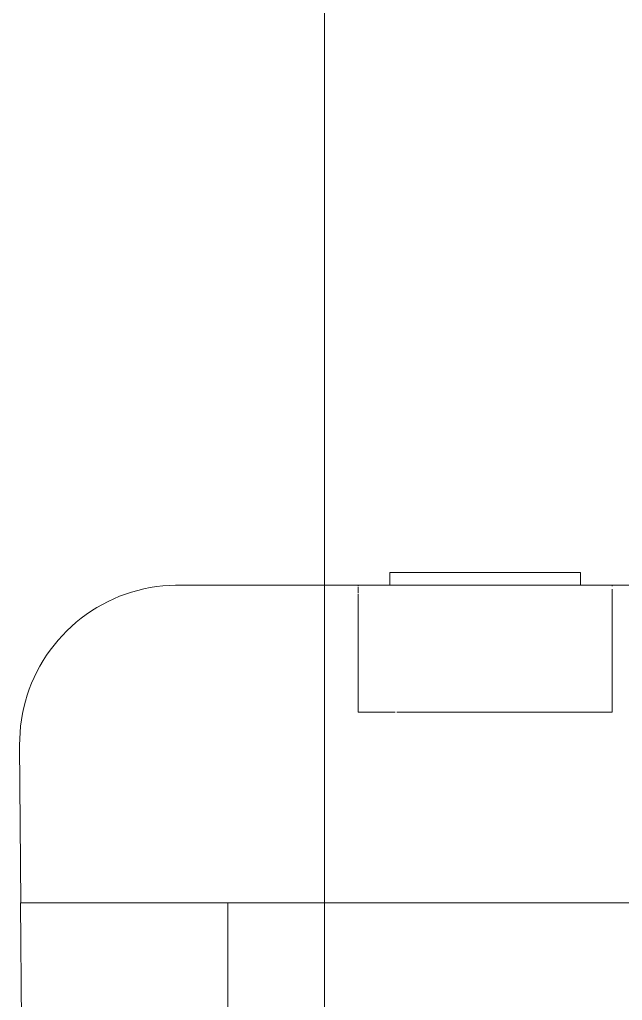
# Model space of a CAD drawing. Header units: metres. Extents: x -0.9 to 62, y -37.3 to 60.
# Drawn here: x 30.401 to 30.4959, y 0.7156 to 0.87 of the extents above; entities that cross this region are included whole.
import ezdxf

# ---------------------------------------------------------------- set-up
doc = ezdxf.new("R2010")
doc.units = ezdxf.units.M
doc.layers.add('A-DETL', color=7, linetype='Continuous', lineweight=5)
doc.layers.add('P-SANR-FIXT', color=7, linetype='Continuous', lineweight=5)

# ---------------------------------------------------------------- blocks, each defined once
blk = doc.blocks.new('UT_Bacia com caixa acoplada - UT_Bacia com caixa acoplada-3720114-CC')
at = {"layer": 'P-SANR-FIXT'}
for p, q in [((59.07103766956719, 0.7829999999999866), (59.07103766956719, 0.7809999999999881)), ((59.0860376695672, 0.7829999999999908), (59.0710376695672, 0.7829999999999908)), ((59.1010376695672, 0.7829999999999908), (59.0860376695672, 0.7829999999999908)), ((59.1010376695672, 0.7809999999999881), (59.1010376695672, 0.7829999999999866)), ((59.12453766956719, 0.7809999999999881), (59.07273263973558, 0.7809999999999881)), ((59.01273872878849, 0.7557973039599385), (59.01293978800979, 0.7309999999999875)), ((59.01289924746924, 0.7309999999999875), (59.01545395891587, 0.4159189215839699)), ((59.01289924746926, 0.7309999999999914), (59.03945612488238, 0.7309999999999914)), ((59.03945612488238, 0.7309999999999914), (59.04663327741251, 0.7309999999999914)), ((59.04665847062579, 0.7309999999999914), (59.05841918761546, 0.7309999999999914)), ((59.05841684156317, 0.7309999999999914), (59.04666364761943, 0.7309999999999914)), ((59.05843483777091, 0.7309999999999914), (59.07273263973558, 0.7309999999999914)), ((59.07273263973558, 0.7309999999999914), (59.05843584329069, 0.7309999999999914)), ((59.07273263973558, 0.7309999999999912), (59.1245376695672, 0.7309999999999912)), ((59.1245376695672, 0.7309999999999914), (59.07273263973558, 0.7309999999999914))]:
    blk.add_line(p, q, dxfattribs=at)
at = {"layer": 'P-SANR-FIXT', "color": 253, "true_color": 0xa6a6a6}
for p, q in [((59.0860376695672, 0.7829999999999908), (59.0710376695672, 0.7829999999999908)), ((59.1010376695672, 0.7829999999999908), (59.0860376695672, 0.7829999999999908)), ((59.06603766956719, 0.7809999999999908), (59.06671915304141, 0.7809999999999908)), ((59.06603766956719, 0.7809999999999881), (59.06603766956719, 0.7808397054486088)), ((59.06671915304141, 0.7809999999999908), (59.06603766956719, 0.7809999999999908)), ((59.06603766956719, 0.7806552917445718), (59.06603766956719, 0.7797172764001375)), ((59.06603766956719, 0.7795827021976993), (59.06603766956719, 0.7609999999999872)), ((59.06677498076991, 0.7809999999999908), (59.0860376695672, 0.7809999999999908)), ((59.0860376695672, 0.7809999999999908), (59.06677498076991, 0.7809999999999908)), ((59.0860376695672, 0.7809999999999908), (59.10335817764288, 0.7809999999999908)), ((59.1060376695672, 0.7809999999999908), (59.0860376695672, 0.7809999999999908)), ((59.10335817764288, 0.7809999999999908), (59.10535618609298, 0.7809999999999908)), ((59.10535618609298, 0.7809999999999908), (59.1060376695672, 0.7809999999999908)), ((59.10603766956719, 0.7808397054486088), (59.10603766956719, 0.7809999999999881)), ((59.10603766956719, 0.7609999999999872), (59.10603766956719, 0.7803667379412119)), ((59.06603766956719, 0.7609999999999909), (59.07189553394347, 0.7609999999999909)), ((59.07213928962275, 0.7609999999999909), (59.0860376695672, 0.7609999999999909)), ((59.0860376695672, 0.7609999999999908), (59.1060376695672, 0.7609999999999908)), ((59.01393032457749, 0.7309999999999914), (59.01293978800979, 0.7309999999999914)), ((59.0171621460626, 0.7309999999999914), (59.01400970636645, 0.7309999999999914)), ((59.02249813250053, 0.7309999999999914), (59.01721559365444, 0.7309999999999914)), ((59.02993636403669, 0.7309999999999914), (59.02254586050991, 0.7309999999999914)), ((59.03945195659584, 0.7309999999999914), (59.02998123788299, 0.7309999999999914)), ((59.04127654863039, 0.7309999999999914), (59.03949484669592, 0.7309999999999914)), ((59.04662234421411, 0.7309999999999914), (59.04145990066903, 0.7309999999999914)), ((59.04553438260437, 0.7309999999999875), (59.04553438260437, 0.4105684631243542))]:
    blk.add_line(p, q, dxfattribs=at)
at = {"layer": 'P-SANR-FIXT', "color": 7, "true_color": 0xfafafa}
for p, q in [((59.06483618258412, 0.7809999999999881), (59.06508791224822, 0.7809999999999881)), ((59.07123689341383, 0.7809999999999881), (59.07154878217285, 0.7809999999999881)), ((59.04662234421411, 0.7309999999999914), (59.04518538334759, 0.7309999999999914)), ((59.04519312857349, 0.7309999999999914), (59.04663327741251, 0.7309999999999914)), ((59.04665847062579, 0.7309999999999914), (59.05206488111197, 0.7309999999999914)), ((59.05206524881028, 0.7309999999999914), (59.04666364761943, 0.7309999999999914)), ((59.05208857795387, 0.7309999999999914), (59.05841918761546, 0.7309999999999914)), ((59.05841684156317, 0.7309999999999914), (59.05208893089901, 0.7309999999999914)), ((59.05843483777091, 0.7309999999999914), (59.06541251176219, 0.7309999999999914)), ((59.06541263960121, 0.7309999999999914), (59.05843584329069, 0.7309999999999914)), ((59.06542090234586, 0.7309999999999914), (59.06587840273958, 0.7309999999999914)), ((59.0658785074548, 0.7309999999999914), (59.06542102974046, 0.7309999999999914)), ((59.07062718478162, 0.7309999999999915), (59.06566626892945, 0.7309999999999915)), ((59.07062718478162, 0.7309999999999912), (59.06566626892945, 0.7309999999999912)), ((59.07114273530915, 0.7309999999999912), (59.07078256704415, 0.7309999999999912)), ((59.07273263973558, 0.7309999999999912), (59.07214674536109, 0.7309999999999912)), ((59.07586751211955, 0.7309999999999914), (59.07273263973558, 0.7309999999999914)), ((59.07586751211955, 0.7309999999999911), (59.07273263973558, 0.7309999999999911)), ((59.10603766956719, 0.7309999999999914), (59.07603766956719, 0.7309999999999914)), ((59.10603766956719, 0.7309999999999911), (59.07603766956719, 0.7309999999999911)), ((59.1245376695672, 0.7309999999999914), (59.10603766956719, 0.7309999999999914)), ((59.10603766956719, 0.7309999999999914), (59.1245376695672, 0.7309999999999914))]:
    blk.add_line(p, q, dxfattribs=at)
at = {"layer": 'P-SANR-FIXT', "color": 254, "true_color": 0xdfdfdf}
for p, q in [((59.06603766956719, 0.7809999999999908), (59.06671915304141, 0.7809999999999908)), ((59.06671915304141, 0.7809999999999908), (59.06603766956719, 0.7809999999999908)), ((59.06677498076991, 0.7809999999999908), (59.07093235311575, 0.7809999999999908)), ((59.07093235311575, 0.7809999999999908), (59.06677498076991, 0.7809999999999908)), ((59.0710376695672, 0.7809999999999907), (59.07582826415232, 0.7809999999999907)), ((59.07598689160814, 0.7809999999999907), (59.0860376695672, 0.7809999999999907)), ((59.0860376695672, 0.7809999999999907), (59.1010376695672, 0.7809999999999907)), ((59.10114298601864, 0.7809999999999908), (59.1060376695672, 0.7809999999999908)), ((59.1060376695672, 0.7809999999999908), (59.10114298601864, 0.7809999999999908)), ((59.06603766956719, 0.7609999999999909), (59.07189553394347, 0.7609999999999909)), ((59.07213928962275, 0.7609999999999909), (59.0860376695672, 0.7609999999999909)), ((59.0860376695672, 0.7609999999999908), (59.10535618609298, 0.7609999999999908)), ((59.10535618609298, 0.7609999999999908), (59.1060376695672, 0.7609999999999908)), ((59.01290078395797, 0.7309999999999914), (59.01396923910345, 0.7309999999999914)), ((59.01393032457749, 0.7309999999999914), (59.01293978800979, 0.7309999999999914)), ((59.01399641189128, 0.7309999999999914), (59.01717534595917, 0.7309999999999914)), ((59.01716214606261, 0.7309999999999914), (59.01400970636645, 0.7309999999999914)), ((59.0172076532927, 0.7309999999999914), (59.02250597787879, 0.7309999999999914)), ((59.02249813250053, 0.7309999999999914), (59.01721559365444, 0.7309999999999914)), ((59.02254026564002, 0.7309999999999914), (59.02994186449277, 0.7309999999999914)), ((59.02993636403669, 0.7309999999999914), (59.02254586050991, 0.7309999999999914)), ((59.02997697630734, 0.7309999999999914), (59.03945612488238, 0.7309999999999914)), ((59.03945195659584, 0.7309999999999914), (59.02998123788299, 0.7309999999999914)), ((59.03947977997452, 0.7309999999999914), (59.04519312857349, 0.7309999999999914)), ((59.04518538334759, 0.7309999999999914), (59.03949484669592, 0.7309999999999914)), ((59.04629913141238, 0.7309999999999915), (59.04553438260439, 0.7309999999999915)), ((59.04629913141238, 0.7309999999999912), (59.04553438260439, 0.7309999999999912)), ((59.05240272650401, 0.7309999999999915), (59.04634197601353, 0.7309999999999915)), ((59.05240272650401, 0.7309999999999912), (59.04634197601353, 0.7309999999999912)), ((59.05820823096176, 0.7309999999999915), (59.05242240872622, 0.7309999999999915)), ((59.05820823096176, 0.7309999999999912), (59.05242240872622, 0.7309999999999912)), ((59.06519679939941, 0.7309999999999915), (59.0582271139946, 0.7309999999999915)), ((59.06519679939941, 0.7309999999999912), (59.0582271139946, 0.7309999999999912)), ((59.07062718478161, 0.7309999999999915), (59.06520521819004, 0.7309999999999915)), ((59.07062718478161, 0.7309999999999912), (59.06520521819004, 0.7309999999999912)), ((59.07273263973558, 0.7309999999999914), (59.07062718478161, 0.7309999999999914)), ((59.07273263973558, 0.7309999999999914), (59.1245376695672, 0.7309999999999914)), ((59.07273263973558, 0.7309999999999912), (59.1245376695672, 0.7309999999999912))]:
    blk.add_line(p, q, dxfattribs=at)
at = {"layer": 'P-SANR-FIXT', "color": 7, "true_color": 0xf3f3f3}
for p, q in [((59.06621281370317, 0.7809999999999881), (59.06652128490345, 0.7809999999999881)), ((59.06892928122279, 0.7809999999999881), (59.06930219976827, 0.7809999999999881)), ((59.06930219976827, 0.7809999999999881), (59.06968060628592, 0.7809999999999881)), ((59.07093235311575, 0.7809999999999908), (59.0860376695672, 0.7809999999999908)), ((59.0860376695672, 0.7809999999999908), (59.07093235311575, 0.7809999999999908)), ((59.0710376695672, 0.7809999999999907), (59.07582826415232, 0.7809999999999907)), ((59.07598689160814, 0.7809999999999907), (59.0860376695672, 0.7809999999999907)), ((59.0860376695672, 0.7809999999999908), (59.09121405046925, 0.7809999999999908)), ((59.0860376695672, 0.7809999999999907), (59.1010376695672, 0.7809999999999907)), ((59.10114298601864, 0.7809999999999908), (59.0860376695672, 0.7809999999999908)), ((59.09121405046925, 0.7809999999999908), (59.10017980519093, 0.7809999999999908)), ((59.10017980519093, 0.7809999999999908), (59.10114298601864, 0.7809999999999908)), ((59.04629913141238, 0.7309999999999915), (59.04553438260439, 0.7309999999999915)), ((59.04629913141238, 0.7309999999999912), (59.04553438260439, 0.7309999999999912)), ((59.05240272650401, 0.7309999999999915), (59.04634197601353, 0.7309999999999915)), ((59.05240272650401, 0.7309999999999912), (59.04634197601353, 0.7309999999999912)), ((59.05820823096176, 0.7309999999999915), (59.05242240872623, 0.7309999999999915)), ((59.05820823096176, 0.7309999999999912), (59.05242240872623, 0.7309999999999912)), ((59.06519679939942, 0.7309999999999915), (59.0582271139946, 0.7309999999999915)), ((59.06519679939942, 0.7309999999999912), (59.0582271139946, 0.7309999999999912)), ((59.06566626892945, 0.7309999999999915), (59.06520521819004, 0.7309999999999915)), ((59.06566626892945, 0.7309999999999912), (59.06520521819004, 0.7309999999999912)), ((59.0704978608146, 0.7309999999999905), (59.06603766956719, 0.7309999999999905)), ((59.07162416629371, 0.7309999999999905), (59.07074088227237, 0.7309999999999905)), ((59.07162416629371, 0.7309999999999905), (59.07074088227237, 0.7309999999999905)), ((59.07114273530915, 0.7309999999999912), (59.07078256704415, 0.7309999999999912)), ((59.07273263973558, 0.7309999999999912), (59.07163584998198, 0.7309999999999912)), ((59.0760376695672, 0.7309999999999905), (59.0721508749578, 0.7309999999999905)), ((59.0760376695672, 0.7309999999999905), (59.0721508749578, 0.7309999999999905)), ((59.0860376695672, 0.7309999999999905), (59.0760376695672, 0.7309999999999905)), ((59.0860376695672, 0.7309999999999905), (59.0760376695672, 0.7309999999999905)), ((59.09121405046925, 0.7309999999999905), (59.0860376695672, 0.7309999999999905)), ((59.09121405046925, 0.7309999999999905), (59.0860376695672, 0.7309999999999905)), ((59.1060376695672, 0.7309999999999905), (59.09121405046925, 0.7309999999999905)), ((59.0960376695672, 0.7309999999999905), (59.09121405046925, 0.7309999999999905)), ((59.1060376695672, 0.7309999999999905), (59.0960376695672, 0.7309999999999905)), ((59.1245376695672, 0.7309999999999914), (59.10603766956719, 0.7309999999999914)), ((59.1245376695672, 0.7309999999999911), (59.10603766956719, 0.7309999999999911))]:
    blk.add_line(p, q, dxfattribs=at)
at = {"layer": 'P-SANR-FIXT', "color": 7, "true_color": 0xfdfdfd}
for p, q in [((59.06587840273958, 0.7309999999999914), (59.07056434706227, 0.7309999999999914)), ((59.07056435033068, 0.7309999999999914), (59.0658785074548, 0.7309999999999914)), ((59.07085881171601, 0.7309999999999914), (59.07062718478161, 0.7309999999999914)), ((59.07080262750873, 0.7309999999999914), (59.07116479928774, 0.7309999999999914)), ((59.07116480052247, 0.7309999999999914), (59.07080262981296, 0.7309999999999914)), ((59.07121070564072, 0.7309999999999914), (59.07085881171601, 0.7309999999999914)), ((59.07273263973558, 0.7309999999999914), (59.07216180699918, 0.7309999999999914)), ((59.07216180693963, 0.7309999999999914), (59.07273263973558, 0.7309999999999914)), ((59.07273263973558, 0.7309999999999914), (59.07217868326861, 0.7309999999999914)), ((59.07586751211955, 0.7309999999999914), (59.07273263973558, 0.7309999999999914)), ((59.07273263973558, 0.7309999999999914), (59.07586751211955, 0.7309999999999914)), ((59.10603766956719, 0.7309999999999914), (59.07603766956719, 0.7309999999999914)), ((59.07603766956719, 0.7309999999999914), (59.10603766956719, 0.7309999999999914))]:
    blk.add_line(p, q, dxfattribs=at)
at = {"layer": 'P-SANR-FIXT', "flags": 128}
for points in [[(59.01273872878849, 0.7557973039599385), (59.01275061978499, 0.7567971665894923), (59.01280248511079, 0.7577957539225566), (59.01289424179244, 0.7587914684324194), (59.01302574303882, 0.7597827171882721), (59.01319677847599, 0.7607679144035588), (59.01340707448373, 0.7617454839729013), (59.01365629463331, 0.7627138619935248), (59.01394404022562, 0.7636714992671721), (59.01426985092912, 0.764616863778492), (59.01463320551618, 0.7655484431459324), (59.01503352269697, 0.766464747041231), (59.0154701620494, 0.7673643095736244), (59.01594242504365, 0.7682456916349584), (59.01644955615968, 0.7691074832019498), (59.01699074409588, 0.7699483055919318), (59.01756512306698, 0.7707668136684471), (59.01817177418919, 0.7715616979931792), (59.01880972695011, 0.7723316869207718), (59.01947796076141, 0.7730755486332003), (59.02017540659153, 0.7737920931104048), (59.02090094867595, 0.774480174034077), (59.02165342630209, 0.7751386906215202), (59.02243163566627, 0.7757665893866739), (59.02323433179951, 0.776362865825455), (59.02406023055926, 0.7769265660227622), (59.02490801068364, 0.7774567881785281), (59.02577631590534, 0.7779526840504126), (59.02666375712122, 0.7784134603108066), (59.02756891461463, 0.7788383798159856), (59.0284903403267, 0.779226762785389), (59.02942656017283, 0.7795779878891125), (59.030376076401, 0.7798914932419162), (59.03133736998777, 0.7801667773021121), (59.0323089030685, 0.780403399673929), (59.03328912139747, 0.780600981812049), (59.03427645683449, 0.7807592076271996), (59.03526932985348, 0.7808778239918293), (59.03626615206939, 0.780956641145058), (59.03726532877932, 0.780995532996253), (59.03773790706129, 0.7809999999999881)], [(59.06318047419959, 0.7809999999999881), (59.05689708407169, 0.7809999999999881), (59.05149033105278, 0.7809999999999881), (59.04696886479435, 0.7809999999999881), (59.04333991867787, 0.7809999999999881), (59.040609298243, 0.7809999999999881), (59.03878137189993, 0.7809999999999881), (59.03785906394086, 0.7809999999999881), (59.03773790706129, 0.7809999999999881)], [(59.03773790706129, 0.7809999999999881), (59.03819155091387, 0.7809999999999881), (59.03955175673821, 0.7809999999999881), (59.04181634849517, 0.7809999999999881), (59.04423812959159, 0.7809999999999881)], [(59.07273263973558, 0.7809999999999881), (59.07233271353339, 0.7809999999999881), (59.07193342712781, 0.7809999999999881), (59.07153541929191, 0.7809999999999881), (59.07113932675334, 0.7809999999999881), (59.07074578317563, 0.7809999999999881), (59.07035541814459, 0.7809999999999881), (59.06996885616099, 0.7809999999999881), (59.06958671564152, 0.7809999999999881), (59.06920960792951, 0.7809999999999881), (59.06883813631685, 0.7809999999999881), (59.06847289507887, 0.7809999999999881), (59.06811446852366, 0.7809999999999881), (59.06776343005722, 0.7809999999999881), (59.06742034126622, 0.7809999999999881), (59.06708575101955, 0.7809999999999881), (59.06676019459022, 0.7809999999999881), (59.06644419279906, 0.7809999999999881), (59.06613825118155, 0.7809999999999881), (59.06584285917899, 0.7809999999999881), (59.06555848935557, 0.7809999999999881), (59.06528559664236, 0.7809999999999881), (59.06502461760949, 0.7809999999999881), (59.06477596976772, 0.7809999999999881), (59.06454005090058, 0.7809999999999881), (59.0643172384279, 0.7809999999999881), (59.06410788880213, 0.7809999999999881), (59.06391233693801, 0.7809999999999881), (59.06373089567681, 0.7809999999999881), (59.06356385528581, 0.7809999999999881), (59.06341148299404, 0.7809999999999881), (59.06327402256465, 0.7809999999999881), (59.06318047419959, 0.7809999999999881)]]:
    blk.add_lwpolyline(points, dxfattribs=at)
at = {"layer": 'P-SANR-FIXT', "color": 253, "true_color": 0xa6a6a6, "flags": 128}
for points in [[(59.04423812959159, 0.7809999999999881), (59.04498170332101, 0.7809999999999881), (59.04904275732327, 0.7809999999999881), (59.05399301368182, 0.7809999999999881)], [(59.05406542633578, 0.7809999999999881), (59.05982455304252, 0.7809999999999881), (59.06318047419959, 0.7809999999999881)], [(59.0631804741996, 0.7809999999999881), (59.0633065574129, 0.7809999999999881), (59.06344772034713, 0.7809999999999881), (59.06360373717171, 0.7809999999999881), (59.06377435829298, 0.7809999999999881)], [(59.06377435829298, 0.7809999999999881), (59.06395931075357, 0.7809999999999881), (59.06415829866899, 0.7809999999999881), (59.06437100370102, 0.7809999999999881), (59.06459708556698, 0.7809999999999881), (59.06483618258412, 0.7809999999999881)], [(59.06508791224822, 0.7809999999999881), (59.06535187184551, 0.7809999999999881), (59.06562763909694, 0.7809999999999881), (59.06591477283374, 0.7809999999999881)]]:
    blk.add_lwpolyline(points, dxfattribs=at)
at = {"layer": 'P-SANR-FIXT', "color": 7, "true_color": 0xf3f3f3, "flags": 128}
for points in [[(59.06683969294644, 0.7809999999999881), (59.06716752844719, 0.7809999999999881), (59.06750426693885, 0.7809999999999881), (59.06784936971164, 0.7809999999999881), (59.06820228467478, 0.7809999999999881), (59.06856244723959, 0.7809999999999881)], [(59.06976625559798, 0.7809999999999881), (59.07006389540602, 0.7809999999999881), (59.07045145394774, 0.7809999999999881), (59.0708426619001, 0.7809999999999881)]]:
    blk.add_lwpolyline(points, dxfattribs=at)
at = {"layer": 'P-SANR-FIXT', "color": 7, "true_color": 0xfafafa, "flags": 128}
blk.add_lwpolyline([(59.07203190055197, 0.7809999999999881), (59.07243140433457, 0.7809999999999881), (59.07273263973558, 0.7809999999999881)], dxfattribs=at)

msp = doc.modelspace()

# ---------------------------------------------------------------- linework, layer by layer
at = {"layer": 'A-DETL', "color": 9, "true_color": 0xc0c0c0}
msp.add_line((30.44905225395728, -2.031373451742804e-19), (30.44905225395729, 4.949999999999998), dxfattribs=at)

# ---------------------------------------------------------------- block references
at = {"layer": 'P-SANR-FIXT', "color": 253, "true_color": 0xa6a6a6}
msp.add_blockref('UT_Bacia com caixa acoplada - UT_Bacia com caixa acoplada-3720114-CC', (-28.61171035019882, 0), dxfattribs=at)

doc.saveas('drawing.dxf')
